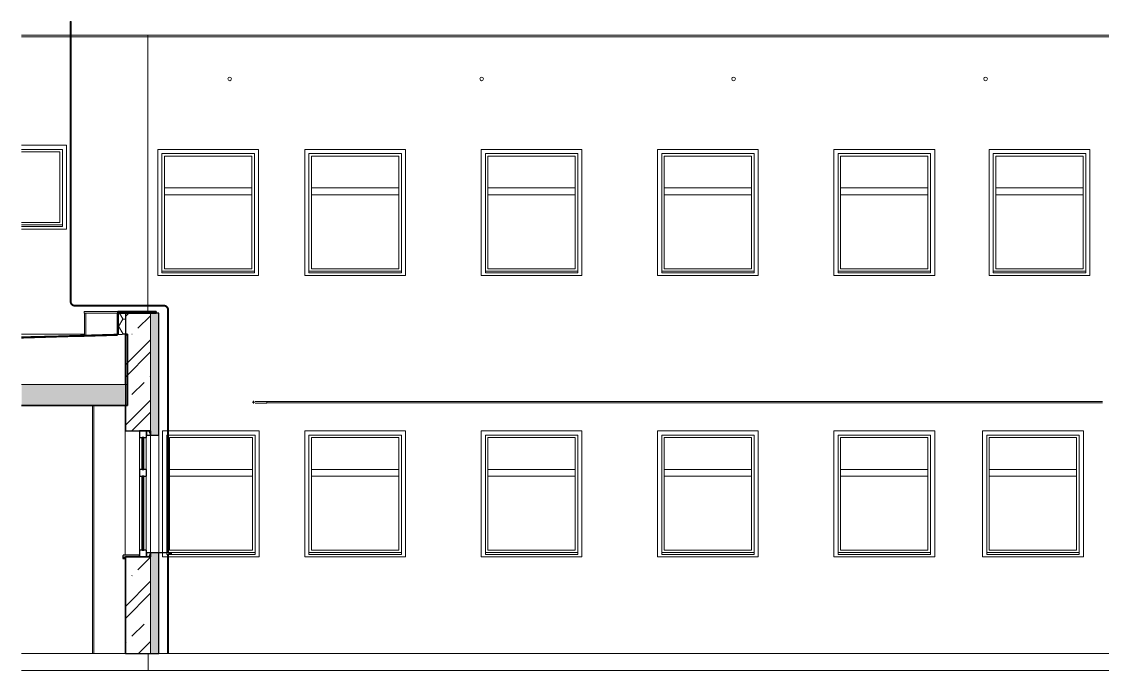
# Model space of a CAD drawing. Header units: millimetres. Extents: x -20192 to 462224, y -45352 to 20466.
# Drawn here: x 120789 to 133657, y 670 to 8390 of the extents above; entities that cross this region are included whole.
import ezdxf

# ---------------------------------------------------------------- set-up
doc = ezdxf.new("R2010")
doc.units = ezdxf.units.MM
for name, color, linetype, lineweight in [('A-FLOR', 192, 'Continuous', 9), ('A-GENM', 13, 'Continuous', 9), ('A-GLAZ', 151, 'Continuous', 9), ('A-ROOF', 132, 'Continuous', 9), ('A-ROOF-PATT', 132, 'Continuous', 35), ('A-WALL', 113, 'Continuous', 9), ('A-WALL-PATT', 111, 'Continuous', 25), ('E-POWR-CNDT', 130, 'Continuous', 9), ('E-POWR-CNTR', 130, 'Continuous', 9), ('E-POWR-DROP', 130, 'Continuous', 9), ('Q-SPCQ', 91, 'Continuous', 9), ('S-COLS', 52, 'Continuous', 9)]:
    doc.layers.add(name, color=color, linetype=linetype, lineweight=lineweight)

# ---------------------------------------------------------------- blocks, each defined once
blk = doc.blocks.new('OKNO_1k_nadsvetlik - OKNO_1k_nadsvetlik_1200 x 1500-1969479-VB3-J-Bourání')
at = {"layer": 'A-GLAZ'}
for p, q in [((-66297, 3520), (-67497, 3520)), ((-67497, 3520), (-67497, 2020)), ((-66297, 2020), (-66297, 3520)), ((-67447, 2072), (-67447, 3470)), ((-67447, 3470), (-66347, 3470)), ((-67417, 2100), (-67417, 3440)), ((-67417, 3440), (-66377, 3440)), ((-66377, 3440), (-66377, 2100)), ((-66347, 2072), (-66347, 3470)), ((-67417, 3060), (-66377, 3060)), ((-67417, 3060), (-67417, 2980)), ((-66377, 2980), (-67417, 2980)), ((-66377, 2980), (-66377, 3060)), ((-66377, 2100), (-67417, 2100)), ((-67497, 2020), (-66297, 2020))]:
    blk.add_line(p, q, dxfattribs=at)
blk = doc.blocks.new('parapet_ext - parapet_ext-1802071-VB3-J-Bourání')
at = {"layer": 'Q-SPCQ'}
for p, q in [((-67447, 2050), (-67447, 2072)), ((-66347, 2072), (-67447, 2072)), ((-66347, 2072), (-66347, 2050)), ((-66347, 2050), (-67447, 2050))]:
    blk.add_line(p, q, dxfattribs=at)
blk = doc.blocks.new('OKNO_1k_nadsvetlik - OKNO_1k_nadsvetlik_1150 x 1500-2031593-VB3-J-Bourání')
at = {"layer": 'A-GLAZ'}
for p, q in [((-71230, 3520), (-71289, 3520)), ((-71289, 3520), (-71289, 2072)), ((-70139, 3520), (-71220, 3520)), ((-70139, 2020), (-70139, 3520)), ((-71239, 2072), (-71239, 3470)), ((-71239, 3470), (-71230, 3470)), ((-71220, 3470), (-70189, 3470)), ((-71209, 2100), (-71209, 3440)), ((-71209, 3440), (-70219, 3440)), ((-70219, 3440), (-70219, 2100)), ((-70189, 2072), (-70189, 3470)), ((-71209, 3060), (-70219, 3060)), ((-71209, 3060), (-71209, 2980)), ((-70219, 2980), (-71209, 2980)), ((-70219, 2980), (-70219, 3060)), ((-71289, 2070), (-71289, 2020)), ((-70219, 2100), (-71209, 2100)), ((-71289, 2020), (-71230, 2020)), ((-71220, 2020), (-70139, 2020))]:
    blk.add_line(p, q, dxfattribs=at)
blk = doc.blocks.new('parapet_ext - parapet_ext-2031592-VB3-J-Bourání')
at = {"layer": 'Q-SPCQ'}
for p, q in [((-71239, 2050), (-71239, 2070)), ((-70189, 2072), (-71183, 2072)), ((-70189, 2072), (-70189, 2050)), ((-71215, 2050), (-71239, 2050)), ((-71203, 2050), (-71208, 2050)), ((-71187, 2050), (-71197, 2050)), ((-70189, 2050), (-71183, 2050))]:
    blk.add_line(p, q, dxfattribs=at)
blk = doc.blocks.new('parapet_ext - parapet_ext-1802137-VB3-J-Bourání')
at = {"layer": 'Q-SPCQ'}
for p, q in [((-71215, 2050), (-71215, 2070)), ((-71210, 2070), (-71210, 2050)), ((-71208, 2050), (-71208, 2070)), ((-71215, 2050), (-71210, 2050)), ((-71210, 2050), (-71208, 2050))]:
    blk.add_line(p, q, dxfattribs=at)
blk = doc.blocks.new('parapet_ext - parapet_ext-V35-VB3-J-Bourání')
at = {"layer": 'Q-SPCQ'}
for p, q in [((-71203, 2050), (-71203, 2070)), ((-71199, 2070), (-71199, 2050)), ((-71197, 2050), (-71197, 2070)), ((-71203, 2050), (-71199, 2050)), ((-71199, 2050), (-71197, 2050))]:
    blk.add_line(p, q, dxfattribs=at)
blk = doc.blocks.new('OKNO_1k_nadsvetlik - OKNO_1k_nadsvetlik_1000 x 1500-1969475-VB3-J-Bourání')
at = {"layer": 'A-GLAZ'}
h = blk.add_hatch(dxfattribs=at)
h.set_pattern_fill('FP_52', color=256, style=0, pattern_type=2)
h.set_pattern_definition([(0, (82733.43, 0), (150, 86.6), [100, -200]), (60, (82833.43, 0), (0.0022, 173.20381), [100, -200]), (300, (82833.43, 0), (149.9978, -86.60381), [100, -200])])
h.paths.add_polyline_path([(-71483, 2020), (-71432, 2020), (-71432, 2070), (-71483, 2070), (-71483, 2025)])
h.paths.add_polyline_path([(-71483, 3470), (-71432, 3470), (-71432, 3520), (-71483, 3520), (-71483, 3485)])
for p, q in [((-71565, 3520), (-71565, 2040)), ((-71565, 3440), (-71563, 3440)), ((-71565, 2100), (-71565, 3440)), ((-71535, 3440), (-71535, 3060)), ((-71485, 3440), (-71485, 3060)), ((-71434, 3470), (-71434, 2072)), ((-71565, 3060), (-71563, 3060)), ((-71565, 3060), (-71565, 2980)), ((-71563, 2980), (-71565, 2980)), ((-71535, 2980), (-71535, 2100)), ((-71485, 2980), (-71485, 2100)), ((-71563, 2100), (-71565, 2100))]:
    blk.add_line(p, q, dxfattribs=at)
at = {"layer": 'A-GLAZ', "lineweight": 25}
for p, q in [((-71483, 3520), (-71563, 3520)), ((-71563, 3520), (-71563, 3440)), ((-71483, 3520), (-71483, 3470)), ((-71432, 3520), (-71483, 3520)), ((-71483, 3440), (-71483, 3520)), ((-71432, 3470), (-71432, 3520)), ((-71563, 3440), (-71483, 3440)), ((-71533, 3440), (-71533, 3060)), ((-71513, 3440), (-71533, 3440)), ((-71513, 3060), (-71513, 3440)), ((-71483, 3470), (-71432, 3470)), ((-71483, 3060), (-71563, 3060)), ((-71563, 3060), (-71563, 2980)), ((-71563, 2980), (-71483, 2980)), ((-71533, 3060), (-71513, 3060)), ((-71533, 2980), (-71533, 2100)), ((-71513, 2980), (-71533, 2980)), ((-71513, 2100), (-71513, 2980)), ((-71483, 2980), (-71483, 3060)), ((-71483, 2100), (-71563, 2100)), ((-71563, 2100), (-71563, 2020)), ((-71533, 2100), (-71513, 2100)), ((-71483, 2020), (-71483, 2100)), ((-71483, 2070), (-71483, 2020)), ((-71432, 2070), (-71483, 2070)), ((-71432, 2020), (-71432, 2070)), ((-71563, 2020), (-71483, 2020)), ((-71483, 2020), (-71432, 2020))]:
    blk.add_line(p, q, dxfattribs=at)
blk = doc.blocks.new('parapet s nosem_vnitní - parapet s nosem_vnitní-1280358-VB3-J-Bourání')
at = {"layer": 'A-GENM'}
for p, q in [((-71765, 2000), (-71765, 2030)), ((-71765, 2000), (-71763, 2000)), ((-71753, 2040), (-71755, 2040))]:
    blk.add_line(p, q, dxfattribs=at)
at = {"layer": 'A-GENM', "lineweight": 25}
for p, q in [((-71763, 2030), (-71763, 2000)), ((-71763, 2000), (-71743, 2000)), ((-71563, 2040), (-71753, 2040)), ((-71743, 2020), (-71563, 2020)), ((-71743, 2000), (-71743, 2020)), ((-71563, 2020), (-71563, 2040))]:
    blk.add_line(p, q, dxfattribs=at)
at = {"layer": 'A-GENM', "lineweight": 25, "flags": 128}
blk.add_lwpolyline([(-71753, 2040), (-71756, 2040), (-71758, 2039), (-71760, 2038), (-71761, 2036), (-71762, 2034), (-71763, 2032), (-71763, 2030)], dxfattribs=at)
at = {"layer": 'A-GENM'}
blk.add_ellipse((-71755, 2030), major_axis=(0, 10), ratio=0.999989, start_param=0, end_param=1.570796, dxfattribs=at)
blk = doc.blocks.new('parapet_ext - parapet_ext-V36-VB3-J-Bourání')
at = {"layer": 'Q-SPCQ'}
for p, q in [((-71183, 2072), (-71483, 2072)), ((-71483, 2072), (-71483, 2070)), ((-71483, 2070), (-71185, 2070)), ((-71187, 2050), (-71187, 2070)), ((-71185, 2070), (-71185, 2050)), ((-71183, 2050), (-71183, 2072)), ((-71187, 2050), (-71185, 2050)), ((-71185, 2050), (-71183, 2050))]:
    blk.add_line(p, q, dxfattribs=at)
blk = doc.blocks.new('OKNO_1k_nadsvetlik - OKNO_1k_nadsvetlik_1200 x 1500-V37-VB3-J-Bourání')
at = {"layer": 'A-GLAZ', "color": 41}
for p, q in [((-70147, 6870), (-71347, 6870)), ((-71347, 6870), (-71347, 5370)), ((-71297, 5422), (-71297, 6820)), ((-71297, 6820), (-70197, 6820)), ((-70197, 5422), (-70197, 6820)), ((-70147, 5370), (-70147, 6870)), ((-71267, 5450), (-71267, 6790)), ((-71267, 6790), (-70227, 6790)), ((-70227, 6790), (-70227, 5450)), ((-71267, 6410), (-70227, 6410)), ((-71267, 6410), (-71267, 6330)), ((-70227, 6330), (-71267, 6330)), ((-70227, 6330), (-70227, 6410)), ((-70227, 5450), (-71267, 5450)), ((-71347, 5370), (-70147, 5370))]:
    blk.add_line(p, q, dxfattribs=at)
blk = doc.blocks.new('parapet_ext - parapet_ext-V38-VB3-J-Bourání')
at = {"layer": 'Q-SPCQ', "color": 41}
for p, q in [((-71297, 5400), (-71297, 5422)), ((-70197, 5422), (-71297, 5422)), ((-70197, 5422), (-70197, 5400)), ((-70197, 5400), (-71297, 5400))]:
    blk.add_line(p, q, dxfattribs=at)
blk = doc.blocks.new('Conduit Elbow - without Fittings - EMT - Standard-1159697-VB3-J-Bourání')
at = {"layer": 'E-POWR-CNDT'}
for p, q in [((-70049, 3871), (-70104, 3871)), ((-70049, 3861), (-70049, 3871)), ((-70049, 3851), (-70049, 3861)), ((-70104, 3851), (-70049, 3851))]:
    blk.add_line(p, q, dxfattribs=at)
at = {"layer": 'E-POWR-CNDT', "flags": 128}
for points in [[(-70202, 3871), (-70203, 3871), (-70204, 3871), (-70204, 3871), (-70205, 3871), (-70205, 3871), (-70206, 3871), (-70206, 3871)], [(-70104, 3871), (-70108, 3871), (-70112, 3871), (-70116, 3871), (-70120, 3871), (-70124, 3871), (-70128, 3871), (-70132, 3871), (-70136, 3871), (-70140, 3871), (-70144, 3871), (-70147, 3871), (-70151, 3871), (-70155, 3871), (-70158, 3871), (-70162, 3871), (-70165, 3871), (-70168, 3871), (-70171, 3871), (-70174, 3871), (-70177, 3871), (-70180, 3871), (-70183, 3871), (-70185, 3871), (-70187, 3871)], [(-70206, 3851), (-70205, 3851), (-70205, 3851), (-70204, 3851), (-70204, 3851), (-70203, 3851), (-70202, 3851)], [(-70188, 3851), (-70186, 3851), (-70183, 3851), (-70181, 3851), (-70178, 3851), (-70175, 3851), (-70172, 3851), (-70169, 3851), (-70166, 3851), (-70162, 3851), (-70159, 3851), (-70156, 3851), (-70152, 3851), (-70148, 3851), (-70145, 3851), (-70141, 3851), (-70137, 3851), (-70133, 3851), (-70129, 3851), (-70125, 3851), (-70121, 3851), (-70117, 3851), (-70113, 3851), (-70109, 3851), (-70105, 3851), (-70104, 3851)]]:
    blk.add_lwpolyline(points, dxfattribs=at)
blk = doc.blocks.new('OKNO_1k - OKNO_1k_900x1000-2034294-VB3-J-Bourání')
at = {"layer": 'A-GLAZ'}
for p, q in [((-72433, 6920), (-72968, 6920)), ((-72968, 6870), (-72483, 6870)), ((-72968, 6840), (-72513, 6840)), ((-72513, 6840), (-72513, 6000)), ((-72483, 5972), (-72483, 6870)), ((-72433, 5920), (-72433, 6920)), ((-72513, 6000), (-72968, 6000)), ((-72968, 5920), (-72433, 5920))]:
    blk.add_line(p, q, dxfattribs=at)
blk = doc.blocks.new('parapet_ext - parapet_ext-V40-VB3-J-Bourání')
at = {"layer": 'Q-SPCQ'}
for p, q in [((-72483, 5972), (-72968, 5972)), ((-72483, 5950), (-72968, 5950)), ((-72483, 5972), (-72483, 5950))]:
    blk.add_line(p, q, dxfattribs=at)

msp = doc.modelspace()

# ---------------------------------------------------------------- hatches: boundary and pattern name
at = {"layer": 'A-ROOF-PATT', "lineweight": 9}
h = msp.add_hatch(dxfattribs=at)
h.set_pattern_fill('FP_33', color=41, style=0, pattern_type=2)
h.set_pattern_definition([(270, (117922.8, 4940), (1270, 8e-14), []), (270, (117933, 4940), (1270, 8e-14), []), (270, (117943.1, 4940), (1270, 8e-14), []), (270, (117953.3, 4940), (1270, 8e-14), []), (270, (117963.4, 4940), (1270, 8e-14), []), (270, (117973.6, 4940), (1270, 8e-14), []), (270, (117983.7, 4940), (1270, 8e-14), []), (270, (117993.9, 4940), (1270, 8e-14), []), (270, (118004.1, 4940), (1270, 8e-14), []), (270, (118014.2, 4940), (1270, 8e-14), []), (270, (118024.4, 4940), (1270, 8e-14), []), (270, (118034.5, 4940), (1270, 8e-14), []), (270, (118044.7, 4940), (1270, 8e-14), []), (270, (118054.9, 4940), (1270, 8e-14), []), (270, (118065, 4940), (1270, 8e-14), []), (270, (118075.2, 4940), (1270, 8e-14), []), (270, (118085.3, 4940), (1270, 8e-14), []), (270, (118095.5, 4940), (1270, 8e-14), []), (270, (118105.7, 4940), (1270, 8e-14), []), (270, (118115.8, 4940), (1270, 8e-14), []), (270, (118126, 4940), (1270, 8e-14), []), (270, (118136.1, 4940), (1270, 8e-14), []), (270, (118146.3, 4940), (1270, 8e-14), []), (270, (118156.5, 4940), (1270, 8e-14), []), (270, (118166.6, 4940), (1270, 8e-14), []), (270, (118176.8, 4940), (1270, 8e-14), []), (270, (118187, 4940), (1270, 8e-14), []), (270, (118197.1, 4940), (1270, 8e-14), []), (270, (118207.3, 4940), (1270, 8e-14), []), (270, (118217.4, 4940), (1270, 8e-14), []), (270, (118557.8, 4940), (1270, 8e-14), []), (270, (118568, 4940), (1270, 8e-14), []), (270, (118578.1, 4940), (1270, 8e-14), []), (270, (118588.3, 4940), (1270, 8e-14), []), (270, (118598.4, 4940), (1270, 8e-14), []), (270, (118608.6, 4940), (1270, 8e-14), []), (270, (118618.7, 4940), (1270, 8e-14), []), (270, (118628.9, 4940), (1270, 8e-14), []), (270, (118639.1, 4940), (1270, 8e-14), []), (270, (118649.2, 4940), (1270, 8e-14), []), (270, (118659.4, 4940), (1270, 8e-14), []), (270, (118669.5, 4940), (1270, 8e-14), []), (270, (118679.7, 4940), (1270, 8e-14), []), (270, (118689.9, 4940), (1270, 8e-14), []), (270, (118700, 4940), (1270, 8e-14), []), (270, (118710.2, 4940), (1270, 8e-14), []), (270, (118720.3, 4940), (1270, 8e-14), []), (270, (118730.5, 4940), (1270, 8e-14), []), (270, (118740.7, 4940), (1270, 8e-14), []), (270, (118750.8, 4940), (1270, 8e-14), []), (270, (118761, 4940), (1270, 8e-14), []), (270, (118771.1, 4940), (1270, 8e-14), []), (270, (118781.3, 4940), (1270, 8e-14), []), (270, (118791.5, 4940), (1270, 8e-14), []), (270, (118801.6, 4940), (1270, 8e-14), []), (270, (118811.8, 4940), (1270, 8e-14), []), (270, (118822, 4940), (1270, 8e-14), []), (270, (118832.1, 4940), (1270, 8e-14), []), (270, (118842.3, 4940), (1270, 8e-14), []), (270, (118852.4, 4940), (1270, 8e-14), [])])
h.paths.add_polyline_path([(122089, 4920), (122389, 4920), (122389, 4940), (121935, 4940), (121935, 4920), (121980, 4920)])
h = msp.add_hatch(dxfattribs=at)
h.set_pattern_fill('FP_59', color=256, style=0, pattern_type=2)
h.set_pattern_definition([(91.38, (121339.6, 4647.2), (-1269.6, -30.5), []), (91.38, (121329.5, 4646.9), (-1269.6, -30.5), []), (91.38, (121319.3, 4646.7), (-1269.6, -30.5), []), (91.38, (121309.2, 4646.4), (-1269.6, -30.5), []), (91.38, (121299, 4646.2), (-1269.6, -30.5), []), (91.38, (121288.8, 4646), (-1269.6, -30.5), []), (91.38, (121278.7, 4645.7), (-1269.6, -30.5), []), (91.38, (121268.5, 4645.5), (-1269.6, -30.5), []), (91.38, (121258.4, 4645.2), (-1269.6, -30.5), []), (91.38, (121248.2, 4645), (-1269.6, -30.5), []), (91.38, (121238, 4644.7), (-1269.6, -30.5), []), (91.38, (121227.9, 4644.5), (-1269.6, -30.5), []), (91.38, (121217.7, 4644.2), (-1269.6, -30.5), []), (91.38, (121207.6, 4644), (-1269.6, -30.5), []), (91.38, (121197.4, 4643.7), (-1269.6, -30.5), []), (91.38, (121187.3, 4643.5), (-1269.6, -30.5), []), (91.38, (121177.1, 4643.3), (-1269.6, -30.5), []), (91.38, (121167, 4643), (-1269.6, -30.5), []), (91.38, (121156.8, 4642.8), (-1269.6, -30.5), []), (91.38, (121146.6, 4642.5), (-1269.6, -30.5), []), (91.38, (121136.5, 4642.3), (-1269.6, -30.5), []), (91.38, (121126.3, 4642), (-1269.6, -30.5), []), (91.38, (121116.2, 4641.8), (-1269.6, -30.5), []), (91.38, (121106, 4641.6), (-1269.6, -30.5), []), (91.38, (121095.9, 4641.3), (-1269.6, -30.5), []), (91.38, (121085.7, 4641), (-1269.6, -30.5), []), (91.38, (121075.5, 4640.8), (-1269.6, -30.5), []), (91.38, (121065.4, 4640.6), (-1269.6, -30.5), []), (91.38, (121055.2, 4640.3), (-1269.6, -30.5), []), (91.38, (121045.1, 4640.1), (-1269.6, -30.5), []), (91.38, (120704.8, 4631.9), (-1269.6, -30.5), []), (91.38, (120694.7, 4631.7), (-1269.6, -30.5), []), (91.38, (120684.5, 4631.4), (-1269.6, -30.5), []), (91.38, (120674.3, 4631.2), (-1269.6, -30.5), []), (91.38, (120664.2, 4631), (-1269.6, -30.5), []), (91.38, (120654, 4630.7), (-1269.6, -30.5), []), (91.38, (120643.9, 4630.5), (-1269.6, -30.5), []), (91.38, (120633.7, 4630.2), (-1269.6, -30.5), []), (91.38, (120623.6, 4630), (-1269.6, -30.5), []), (91.38, (120613.4, 4629.7), (-1269.6, -30.5), []), (91.38, (120603.2, 4629.5), (-1269.6, -30.5), []), (91.38, (120593.1, 4629.2), (-1269.6, -30.5), []), (91.38, (120582.9, 4629), (-1269.6, -30.5), []), (91.38, (120572.8, 4628.7), (-1269.6, -30.5), []), (91.38, (120562.6, 4628.5), (-1269.6, -30.5), []), (91.38, (120552.5, 4628.3), (-1269.6, -30.5), []), (91.38, (120542.3, 4628), (-1269.6, -30.5), []), (91.38, (120532.1, 4627.8), (-1269.6, -30.5), []), (91.38, (120522, 4627.5), (-1269.6, -30.5), []), (91.38, (120511.8, 4627.3), (-1269.6, -30.5), []), (91.38, (120501.7, 4627), (-1269.6, -30.5), []), (91.38, (120491.5, 4626.8), (-1269.6, -30.5), []), (91.38, (120481.4, 4626.5), (-1269.6, -30.5), []), (91.38, (120471.2, 4626.3), (-1269.6, -30.5), []), (91.38, (120461, 4626), (-1269.6, -30.5), []), (91.38, (120450.9, 4625.8), (-1269.6, -30.5), []), (91.38, (120440.7, 4625.6), (-1269.6, -30.5), []), (91.38, (120430.6, 4625.3), (-1269.6, -30.5), []), (91.38, (120420.4, 4625.1), (-1269.6, -30.5), []), (91.38, (120410.3, 4624.8), (-1269.6, -30.5), [])])
h.paths.add_polyline_path([(120789, 4624), (120877, 4626), (121929, 4656), (121929, 4666), (121222, 4646), (120789, 4634), (120789, 4627)])
h.paths.add_polyline_path([(122024, 4659), (122049, 4660), (122049, 4670), (122024, 4669)])
at = {"layer": 'A-ROOF-PATT'}
msp.add_hatch(color=256, dxfattribs=at).paths.add_polyline_path([(121655, 3820), (122049, 3820), (122049, 4070), (120789, 4070), (120789, 3820)])
at = {"layer": 'A-WALL-PATT', "lineweight": 9}
h = msp.add_hatch(dxfattribs=at)
h.set_pattern_fill('FP_60', color=256, style=0, pattern_type=2)
h.set_pattern_definition([(360, (121928.9, 3862.9), (2e-12, 1270), []), (360, (121928.9, 3873), (2e-12, 1270), []), (360, (121928.9, 3883.2), (2e-12, 1270), []), (360, (121928.9, 3893.4), (2e-12, 1270), []), (360, (121928.9, 3903.5), (2e-12, 1270), []), (360, (121928.9, 3913.7), (2e-12, 1270), []), (360, (121928.9, 3923.9), (2e-12, 1270), []), (360, (121928.9, 3934), (2e-12, 1270), []), (360, (121928.9, 3944.2), (2e-12, 1270), []), (360, (121928.9, 3954.3), (2e-12, 1270), []), (360, (121928.9, 3964.5), (2e-12, 1270), []), (360, (121928.9, 3974.7), (2e-12, 1270), []), (360, (121928.9, 3984.8), (2e-12, 1270), []), (360, (121928.9, 3995), (2e-12, 1270), []), (360, (121928.9, 4005.1), (2e-12, 1270), []), (360, (121928.9, 4015.3), (2e-12, 1270), []), (360, (121928.9, 4025.5), (2e-12, 1270), []), (360, (121928.9, 4035.6), (2e-12, 1270), []), (360, (121928.9, 4045.8), (2e-12, 1270), []), (360, (121928.9, 4056), (2e-12, 1270), []), (360, (121928.9, 4066.1), (2e-12, 1270), []), (360, (121928.9, 4076.3), (2e-12, 1270), []), (360, (121928.9, 4086.4), (2e-12, 1270), []), (360, (121928.9, 4096.6), (2e-12, 1270), []), (360, (121928.9, 4106.7), (2e-12, 1270), []), (360, (121928.9, 4116.9), (2e-12, 1270), []), (360, (121928.9, 4127), (2e-12, 1270), []), (360, (121928.9, 4137.2), (2e-12, 1270), []), (360, (121928.9, 4147.4), (2e-12, 1270), []), (360, (121928.9, 4157.5), (2e-12, 1270), []), (360, (121928.9, 4497.9), (2e-12, 1270), []), (360, (121928.9, 4508), (2e-12, 1270), []), (360, (121928.9, 4518.2), (2e-12, 1270), []), (360, (121928.9, 4528.4), (2e-12, 1270), []), (360, (121928.9, 4538.5), (2e-12, 1270), []), (360, (121928.9, 4548.7), (2e-12, 1270), []), (360, (121928.9, 4558.9), (2e-12, 1270), []), (360, (121928.9, 4569), (2e-12, 1270), []), (360, (121928.9, 4579.2), (2e-12, 1270), []), (360, (121928.9, 4589.3), (2e-12, 1270), []), (360, (121928.9, 4599.5), (2e-12, 1270), []), (360, (121928.9, 4609.7), (2e-12, 1270), []), (360, (121928.9, 4619.8), (2e-12, 1270), []), (360, (121928.9, 4630), (2e-12, 1270), []), (360, (121928.9, 4640.1), (2e-12, 1270), []), (360, (121928.9, 4650.3), (2e-12, 1270), []), (360, (121928.9, 4660.5), (2e-12, 1270), []), (360, (121928.9, 4670.6), (2e-12, 1270), []), (360, (121928.9, 4680.8), (2e-12, 1270), []), (360, (121928.9, 4691), (2e-12, 1270), []), (360, (121928.9, 4701.1), (2e-12, 1270), []), (360, (121928.9, 4711.3), (2e-12, 1270), []), (360, (121928.9, 4721.4), (2e-12, 1270), []), (360, (121928.9, 4731.6), (2e-12, 1270), []), (360, (121928.9, 4741.7), (2e-12, 1270), []), (360, (121928.9, 4751.9), (2e-12, 1270), []), (360, (121928.9, 4762), (2e-12, 1270), []), (360, (121928.9, 4772.2), (2e-12, 1270), []), (360, (121928.9, 4782.4), (2e-12, 1270), []), (360, (121928.9, 4792.5), (2e-12, 1270), [])])
h.paths.add_polyline_path([(121929, 4666), (121944, 4667), (121944, 4920), (121929, 4920), (121929, 4688)])
h = msp.add_hatch(dxfattribs=at)
h.set_pattern_fill('FP_55', color=256, style=0, pattern_type=2)
h.set_pattern_definition([(0, (276490.64, 0), (150, 86.6), [100, -200]), (60, (276590.64, 0), (0.0022, 173.20381), [100, -200]), (300, (276590.64, 0), (149.9978, -86.60381), [100, -200])])
h.paths.add_polyline_path([(121944, 4667), (122024, 4669), (122024, 4920), (121944, 4920), (121944, 4688)])
h = msp.add_hatch(dxfattribs=at)
h.set_pattern_fill('FP_51', color=256, angle=-45, style=0, pattern_type=2)
h.set_pattern_definition([(45, (276490.64, -4e-10), (-359.2102, 359.2102), []), (45, (276634.33, -4e-10), (-359.2102, 359.2102), []), (45, (276921.7, -4e-10), (-215.5261, 502.8943), [203.2, -101.6, 3.353, -98.247])])
h.paths.add_polyline_path([(122089, 870), (122324, 870), (122324, 2020), (122024, 2020), (122024, 870)])
h.paths.add_polyline_path([(122324, 3520), (122324, 4920), (122024, 4920), (122024, 3520), (122305, 3520)])
h = msp.add_hatch(color=41, dxfattribs=at)
h.paths.add_polyline_path([(122424, 870), (122424, 2070), (122324, 2070), (122324, 870)])
h.paths.add_polyline_path([(122424, 3470), (122424, 4920), (122324, 4920), (122324, 3470)])
at = {"layer": 'E-POWR-DROP'}
for color, points in [(41, [(122532, 4675), (122535, 4676), (122537, 4677), (122537, 4681), (122535, 4684), (122531, 4685), (122529, 4684), (122527, 4680), (122529, 4676), (122531, 4675)]), (256, [(123554, 3852), (123559, 3857), (123560, 3859), (123560, 3863), (123556, 3869), (123549, 3870), (123545, 3867), (123542, 3861), (123545, 3855), (123547, 3853), (123551, 3853)])]:
    msp.add_hatch(color=color, dxfattribs=at).paths.add_polyline_path(points)

# ---------------------------------------------------------------- linework, layer by layer
at = {"layer": 'A-FLOR'}
for p, q in [((122295, 870), (122295, 670)), ((140016, 670), (120789, 670))]:
    msp.add_line(p, q, dxfattribs=at)
at = {"layer": 'A-ROOF', "color": 41}
for p, q in [((120789, 8230), (121368, 8230)), ((121377, 8230), (140266, 8230)), ((122292, 8230), (122292, 8210)), ((121535, 4940), (121535, 4920)), ((121535, 4940), (121935, 4940)), ((121552, 4920), (121535, 4920))]:
    msp.add_line(p, q, dxfattribs=at)
at = {"layer": 'A-ROOF', "color": 40, "lineweight": 35}
for p, q in [((122389, 4940), (121935, 4940)), ((121935, 4940), (121935, 4920)), ((121935, 4920), (122389, 4920)), ((122389, 4920), (122389, 4940))]:
    msp.add_line(p, q, dxfattribs=at)
at = {"layer": 'A-ROOF'}
for p, q in [((120789, 4670), (121536, 4670)), ((120789, 4070), (122049, 4070))]:
    msp.add_line(p, q, dxfattribs=at)
at = {"layer": 'A-ROOF', "lineweight": 35}
for p, q in [((122049, 3820), (122049, 4670)), ((120789, 3820), (122049, 3820))]:
    msp.add_line(p, q, dxfattribs=at)
at = {"layer": 'A-ROOF', "lineweight": 35, "flags": 128}
msp.add_lwpolyline([(122049, 4670), (122036, 4670), (122024, 4669)], dxfattribs=at)
at = {"layer": 'A-ROOF', "flags": 128}
msp.add_lwpolyline([(122049, 4660), (122036, 4660), (122024, 4659)], dxfattribs=at)
at = {"layer": 'A-ROOF', "lineweight": 35}
msp.add_open_spline([(121929, 4666), (121695, 4659), (121315, 4648), (120935, 4638), (120789, 4634)], degree=3, knots=[0, 0, 0, 0, 0.2222222, 0.3611497, 0.3611497, 0.3611497, 0.3611497], dxfattribs=at)
at = {"layer": 'A-ROOF'}
msp.add_open_spline([(121929, 4656), (121754, 4651), (121403, 4641), (121023, 4630), (120818, 4625), (120789, 4624)], degree=3, knots=[0, 0, 0, 0, 0.1666667, 0.3333333, 0.3611861, 0.3611861, 0.3611861, 0.3611861], dxfattribs=at)
at = {"layer": 'A-WALL'}
for p, q in [((121368, 8210), (120789, 8210)), ((140266, 8210), (121377, 8210)), ((122292, 8210), (122292, 5014)), ((121536, 4920), (121536, 4654)), ((121929, 4920), (121552, 4920)), ((121552, 4920), (121552, 4655)), ((121926, 4920), (121926, 4666)), ((121944, 4667), (121944, 4920)), ((122292, 5005), (122292, 4940)), ((121549, 4655), (121549, 4658)), ((121929, 4665), (121974, 4667)), ((121974, 4667), (122021, 4669)), ((122021, 4669), (122021, 4669)), ((122021, 4669), (122021, 4070)), ((122021, 3820), (122021, 2040)), ((122022, 3520), (122024, 3520)), ((122022, 2040), (122022, 3520)), ((122021, 2020), (122021, 870)), ((120789, 870), (121634, 870)), ((122021, 870), (122024, 870)), ((122424, 870), (133778, 870))]:
    msp.add_line(p, q, dxfattribs=at)
at = {"layer": 'A-WALL', "lineweight": 25}
for p, q in [((121929, 4920), (121929, 4666)), ((122424, 4920), (121929, 4920)), ((122024, 4920), (122024, 3520)), ((122024, 3520), (122324, 3520)), ((122024, 2020), (122024, 870)), ((122324, 2020), (122024, 2020)), ((122024, 870), (122424, 870))]:
    msp.add_line(p, q, dxfattribs=at)
at = {"layer": 'A-WALL', "color": 50}
for p, q in [((122324, 4920), (122324, 3520)), ((122324, 2020), (122324, 870))]:
    msp.add_line(p, q, dxfattribs=at)
at = {"layer": 'A-WALL', "color": 2, "lineweight": 25}
for p, q in [((122424, 3470), (122424, 4920)), ((122324, 3520), (122324, 3470)), ((122324, 3470), (122424, 3470)), ((122324, 2070), (122324, 2020)), ((122424, 2070), (122324, 2070)), ((122424, 870), (122424, 2070))]:
    msp.add_line(p, q, dxfattribs=at)
at = {"layer": 'A-WALL', "color": 41}
for p, q in [((122323, 2072), (122323, 3470)), ((122423, 3470), (122423, 2072))]:
    msp.add_line(p, q, dxfattribs=at)
at = {"layer": 'A-WALL', "flags": 128}
for points in [[(121929, 4666), (121936, 4666), (121944, 4667)], [(121944, 4667), (121984, 4668), (122024, 4669)], [(122024, 4669), (122023, 4669), (122021, 4669)]]:
    msp.add_lwpolyline(points, dxfattribs=at)
at = {"layer": 'A-WALL'}
for centre, start, end in [((123266, 7708), 0, 180), ((126266, 7708), 0, 180), ((129266, 7708), 0, 180), ((132266, 7708), 0, 180), ((123266, 7708), 180, 0), ((126266, 7708), 180, 0), ((129266, 7708), 180, 0), ((132266, 7708), 180, 0)]:
    msp.add_arc(centre, 22, start, end, dxfattribs=at)
at = {"layer": 'E-POWR-CNDT', "color": 41}
for p, q in [((121367, 8390), (121367, 5092)), ((121377, 8390), (121367, 8390)), ((121377, 5092), (121377, 8390)), ((121367, 5092), (121367, 5060)), ((121377, 5060), (121377, 5092)), ((121455, 5015), (121422, 5015)), ((121422, 5005), (121455, 5005)), ((122450, 5015), (121455, 5015)), ((121455, 5005), (122450, 5005)), ((122482, 5015), (122450, 5015)), ((122450, 5005), (122482, 5005)), ((122527, 4960), (122527, 4927)), ((122527, 4927), (122527, 4763)), ((122537, 4927), (122537, 4960)), ((122537, 4763), (122537, 4927)), ((122527, 4763), (122527, 4730)), ((122537, 4730), (122537, 4763)), ((122527, 4630), (122527, 4597)), ((122527, 4597), (122527, 2072)), ((122537, 4597), (122537, 4630)), ((122537, 2072), (122537, 4597)), ((122527, 2050), (122527, 880)), ((122537, 880), (122537, 2050)), ((122527, 880), (122537, 880))]:
    msp.add_line(p, q, dxfattribs=at)
at = {"layer": 'E-POWR-CNDT'}
for p, q in [((133657, 3870), (123708, 3870)), ((123708, 3852), (133657, 3852))]:
    msp.add_line(p, q, dxfattribs=at)
at = {"layer": 'E-POWR-CNDT', "color": 41, "flags": 128}
for points in [[(121367, 5060), (121367, 5057), (121368, 5055), (121368, 5053), (121368, 5051), (121369, 5049), (121369, 5047), (121370, 5044), (121370, 5042), (121371, 5040), (121372, 5038), (121373, 5036), (121374, 5034), (121375, 5032), (121376, 5030), (121377, 5029), (121378, 5027), (121380, 5025), (121381, 5023), (121383, 5022), (121384, 5020), (121386, 5019), (121387, 5017), (121389, 5016), (121391, 5015), (121393, 5013), (121395, 5012), (121397, 5011), (121398, 5010), (121400, 5009), (121403, 5008), (121405, 5008), (121407, 5007), (121409, 5006), (121411, 5006), (121413, 5005), (121415, 5005), (121417, 5005), (121420, 5005), (121422, 5005), (121422, 5005)], [(121422, 5015), (121421, 5015), (121419, 5015), (121417, 5015), (121415, 5015), (121414, 5016), (121412, 5016), (121410, 5016), (121408, 5017), (121407, 5017), (121405, 5018), (121403, 5019), (121402, 5020), (121400, 5021), (121399, 5021), (121397, 5022), (121396, 5024), (121394, 5025), (121393, 5026), (121391, 5027), (121390, 5028), (121389, 5030), (121388, 5031), (121387, 5032), (121386, 5034), (121385, 5035), (121384, 5037), (121383, 5038), (121382, 5040), (121381, 5042), (121380, 5043), (121380, 5045), (121379, 5047), (121379, 5048), (121378, 5050), (121378, 5052), (121378, 5054), (121378, 5056), (121377, 5057), (121377, 5059), (121377, 5060)], [(122537, 4960), (122537, 4962), (122537, 4964), (122537, 4966), (122537, 4968), (122536, 4971), (122536, 4973), (122535, 4975), (122534, 4977), (122534, 4979), (122533, 4981), (122532, 4983), (122531, 4985), (122530, 4987), (122529, 4989), (122528, 4991), (122526, 4992), (122525, 4994), (122524, 4996), (122522, 4997), (122521, 4999), (122519, 5001), (122517, 5002), (122516, 5003), (122514, 5005), (122512, 5006), (122510, 5007), (122508, 5008), (122506, 5009), (122504, 5010), (122502, 5011), (122500, 5012), (122498, 5012), (122496, 5013), (122494, 5013), (122492, 5014), (122489, 5014), (122487, 5014), (122485, 5015), (122483, 5015), (122482, 5015)], [(122482, 5005), (122484, 5005), (122486, 5004), (122488, 5004), (122489, 5004), (122491, 5004), (122493, 5003), (122495, 5003), (122496, 5002), (122498, 5002), (122500, 5001), (122501, 5000), (122503, 5000), (122505, 4999), (122506, 4998), (122508, 4997), (122509, 4996), (122511, 4995), (122512, 4993), (122513, 4992), (122515, 4991), (122516, 4990), (122517, 4988), (122518, 4987), (122519, 4985), (122520, 4984), (122521, 4982), (122522, 4981), (122523, 4979), (122524, 4978), (122524, 4976), (122525, 4974), (122525, 4973), (122526, 4971), (122526, 4969), (122527, 4967), (122527, 4965), (122527, 4964), (122527, 4962), (122527, 4960), (122527, 4960)], [(122527, 4730), (122527, 4728), (122527, 4726), (122527, 4724), (122527, 4722), (122527, 4720), (122527, 4718), (122527, 4716), (122527, 4714), (122527, 4712), (122527, 4711), (122527, 4709), (122527, 4707), (122527, 4705), (122527, 4703), (122527, 4702), (122527, 4700), (122527, 4699), (122527, 4697), (122527, 4696), (122527, 4694), (122527, 4693), (122527, 4691), (122527, 4690), (122527, 4689), (122527, 4688), (122527, 4687), (122527, 4686), (122527, 4685), (122527, 4684), (122527, 4683), (122527, 4683), (122527, 4682), (122527, 4682), (122527, 4681)], [(122527, 4681), (122528, 4682), (122528, 4682)], [(122527, 4630), (122527, 4632), (122527, 4634), (122527, 4636), (122527, 4638), (122527, 4640), (122527, 4642), (122527, 4644), (122527, 4646), (122527, 4648), (122527, 4649), (122527, 4651), (122527, 4653), (122527, 4655), (122527, 4657), (122527, 4658), (122527, 4660), (122527, 4661), (122527, 4663), (122527, 4664), (122527, 4666), (122527, 4667), (122527, 4669), (122527, 4670), (122527, 4671), (122527, 4672), (122527, 4673), (122527, 4674), (122527, 4675), (122527, 4676), (122527, 4677), (122527, 4677), (122527, 4678), (122527, 4678), (122527, 4679)], [(122537, 4681), (122537, 4682), (122537, 4683), (122537, 4683), (122537, 4684), (122537, 4685), (122537, 4686), (122537, 4687), (122537, 4688), (122537, 4689), (122537, 4690), (122537, 4691), (122537, 4692), (122537, 4694), (122537, 4695), (122537, 4697), (122537, 4698), (122537, 4700), (122537, 4701), (122537, 4703), (122537, 4705), (122537, 4706), (122537, 4708), (122537, 4710), (122537, 4712), (122537, 4714), (122537, 4716), (122537, 4718), (122537, 4720), (122537, 4722), (122537, 4723), (122537, 4725), (122537, 4727), (122537, 4729), (122537, 4730)], [(122537, 4678), (122537, 4677), (122537, 4677), (122537, 4676), (122537, 4675), (122537, 4674), (122537, 4673), (122537, 4672), (122537, 4671), (122537, 4670), (122537, 4669), (122537, 4668), (122537, 4666), (122537, 4665), (122537, 4663), (122537, 4662), (122537, 4660), (122537, 4659), (122537, 4657), (122537, 4655), (122537, 4654), (122537, 4652), (122537, 4650), (122537, 4648), (122537, 4646), (122537, 4644), (122537, 4642), (122537, 4640), (122537, 4638), (122537, 4637), (122537, 4635), (122537, 4633), (122537, 4631), (122537, 4630)]]:
    msp.add_lwpolyline(points, dxfattribs=at)
at = {"layer": 'E-POWR-CNTR', "color": 41}
for p, q in [((122522, 4680), (122542, 4680)), ((122532, 4670), (122532, 4690)), ((122532, 4676), (122532, 4673))]:
    msp.add_line(p, q, dxfattribs=at)
at = {"layer": 'E-POWR-CNTR'}
for p, q in [((123535, 3861), (123567, 3861)), ((123551, 3845), (123551, 3877))]:
    msp.add_line(p, q, dxfattribs=at)
at = {"layer": 'Q-SPCQ'}
for p, q in [((132358, 5400), (132358, 5422)), ((133458, 5422), (132358, 5422)), ((133458, 5422), (133458, 5400)), ((133458, 5400), (132358, 5400))]:
    msp.add_line(p, q, dxfattribs=at)
at = {"layer": 'S-COLS'}
for p, q in [((121634, 3820), (121634, 870)), ((121647, 870), (121647, 3820)), ((121647, 870), (121634, 870)), ((122021, 870), (121647, 870))]:
    msp.add_line(p, q, dxfattribs=at)

# ---------------------------------------------------------------- block references
at = {"layer": 'A-GENM'}
msp.add_blockref('parapet s nosem_vnitní - parapet s nosem_vnitní-1280358-VB3-J-Bourání', (193757, 0), dxfattribs=at)
at = {"layer": 'A-GLAZ'}
for name, p in [('OKNO_1k - OKNO_1k_900x1000-2034294-VB3-J-Bourání', (193757, 0)), ('OKNO_1k_nadsvetlik - OKNO_1k_nadsvetlik_1200 x 1500-1969479-VB3-J-Bourání', (191657, 3350)), ('OKNO_1k_nadsvetlik - OKNO_1k_nadsvetlik_1200 x 1500-1969479-VB3-J-Bourání', (193757, 3350)), ('OKNO_1k_nadsvetlik - OKNO_1k_nadsvetlik_1200 x 1500-1969479-VB3-J-Bourání', (195857, 3350)), ('OKNO_1k_nadsvetlik - OKNO_1k_nadsvetlik_1200 x 1500-1969479-VB3-J-Bourání', (197957, 3350)), ('OKNO_1k_nadsvetlik - OKNO_1k_nadsvetlik_1200 x 1500-1969479-VB3-J-Bourání', (199805, 3350)), ('OKNO_1k_nadsvetlik - OKNO_1k_nadsvetlik_1000 x 1500-1969475-VB3-J-Bourání', (193757, 0)), ('OKNO_1k_nadsvetlik - OKNO_1k_nadsvetlik_1150 x 1500-2031593-VB3-J-Bourání', (193757, 0)), ('OKNO_1k_nadsvetlik - OKNO_1k_nadsvetlik_1200 x 1500-1969479-VB3-J-Bourání', (191657, 0)), ('OKNO_1k_nadsvetlik - OKNO_1k_nadsvetlik_1200 x 1500-1969479-VB3-J-Bourání', (193757, 0)), ('OKNO_1k_nadsvetlik - OKNO_1k_nadsvetlik_1200 x 1500-1969479-VB3-J-Bourání', (195857, 0)), ('OKNO_1k_nadsvetlik - OKNO_1k_nadsvetlik_1200 x 1500-1969479-VB3-J-Bourání', (197957, 0)), ('OKNO_1k_nadsvetlik - OKNO_1k_nadsvetlik_1200 x 1500-1969479-VB3-J-Bourání', (199727, 0))]:
    msp.add_blockref(name, p, dxfattribs=at)
at = {"layer": 'A-GLAZ', "color": 41}
msp.add_blockref('OKNO_1k_nadsvetlik - OKNO_1k_nadsvetlik_1200 x 1500-V37-VB3-J-Bourání', (193757, 0), dxfattribs=at)
at = {"layer": 'E-POWR-CNDT'}
msp.add_blockref('Conduit Elbow - without Fittings - EMT - Standard-1159697-VB3-J-Bourání', (193757, 0), dxfattribs=at)
at = {"layer": 'Q-SPCQ'}
for name, p in [('parapet_ext - parapet_ext-V40-VB3-J-Bourání', (193757, 0)), ('parapet_ext - parapet_ext-1802071-VB3-J-Bourání', (191657, 3350)), ('parapet_ext - parapet_ext-1802071-VB3-J-Bourání', (193757, 3350)), ('parapet_ext - parapet_ext-1802071-VB3-J-Bourání', (195857, 3350)), ('parapet_ext - parapet_ext-1802071-VB3-J-Bourání', (197957, 3350)), ('parapet_ext - parapet_ext-V36-VB3-J-Bourání', (193757, 0)), ('parapet_ext - parapet_ext-2031592-VB3-J-Bourání', (193757, 0)), ('parapet_ext - parapet_ext-1802137-VB3-J-Bourání', (193757, 0)), ('parapet_ext - parapet_ext-V35-VB3-J-Bourání', (193757, 0)), ('parapet_ext - parapet_ext-1802071-VB3-J-Bourání', (191657, 0)), ('parapet_ext - parapet_ext-1802071-VB3-J-Bourání', (193757, 0)), ('parapet_ext - parapet_ext-1802071-VB3-J-Bourání', (195857, 0)), ('parapet_ext - parapet_ext-1802071-VB3-J-Bourání', (197957, 0)), ('parapet_ext - parapet_ext-1802071-VB3-J-Bourání', (199727, 0))]:
    msp.add_blockref(name, p, dxfattribs=at)
at = {"layer": 'Q-SPCQ', "color": 41}
msp.add_blockref('parapet_ext - parapet_ext-V38-VB3-J-Bourání', (193757, 0), dxfattribs=at)

doc.saveas('drawing.dxf')
